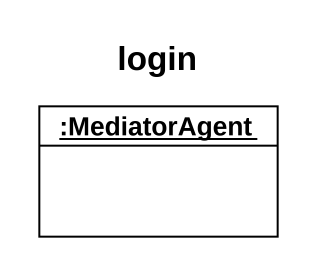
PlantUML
@startuml
title login
hide circle
hide empty members
object ":MediatorAgent" as MediatorAgent
@enduml
